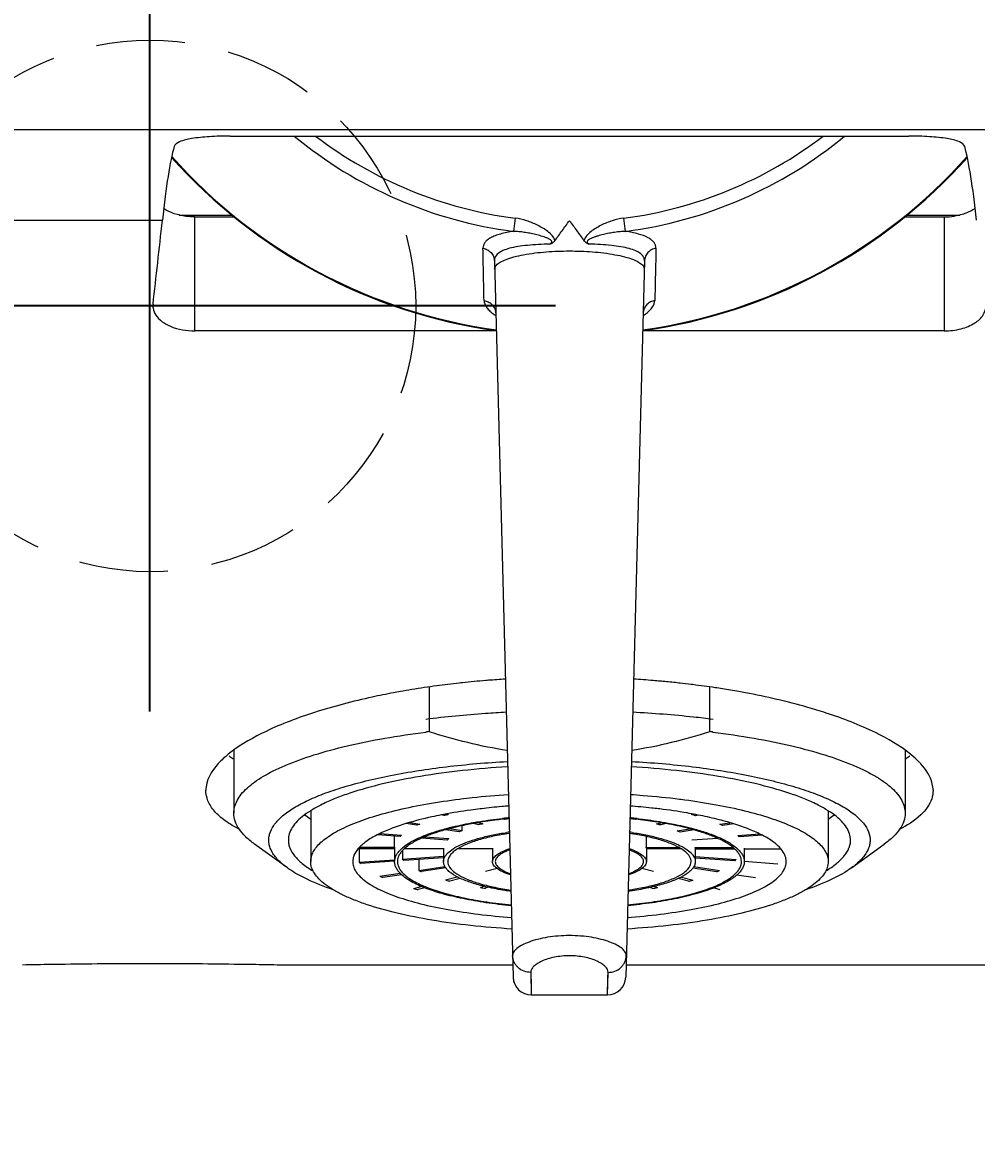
# Model space of a CAD drawing. Header units: millimetres. Extents: x 8883 to 11259, y -10160 to -6800.
# Drawn here: x 9599.04 to 9633.15, y -9142.5 to -9102.31 of the extents above; entities that cross this region are included whole.
import ezdxf

# ---------------------------------------------------------------- set-up
doc = ezdxf.new("R2010")
doc.units = ezdxf.units.MM
doc.linetypes.add('CENTERX2', pattern=[101.6, 63.5, -12.7, 12.7, -12.7])
doc.linetypes.add('HIDDEN2', pattern=[4.7625, 3.175, -1.5875])
doc.layers.add('CENTER', color=1, linetype='CENTERX2')
doc.layers.add('DIM', color=5, linetype='Continuous', lineweight=13)
doc.layers.add('HIDDEN', color=252, linetype='HIDDEN2', lineweight=13)
doc.styles.add('ARIAL', font='arial.ttf')
doc.dimstyles.get("Standard").update_dxf_attribs({"dimtxt": 15, "dimasz": 15, "dimexe": 0.18, "dimexo": 0.0625, "dimgap": 4, "dimtad": 0, "dimdec": 1, "dimdsep": 46, "dimtxsty": 'ARIAL', "dimcen": 0, "dimclrd": 5, "dimclre": 5, "dimclrt": 5, "dimadec": 0, "dimazin": 0, "dimtfac": 1, "dimtdec": 1, "dimtofl": 0, "dimtmove": 0, "dimatfit": 3, "dimfxl": 1, "dimtolj": 1, "dimtzin": 0, "dimarcsym": 0})

# ---------------------------------------------------------------- blocks, each defined once
blk = doc.blocks.new('*D171')
at = {"layer": 'Defpoints', "color": 0, "transparency": 16777216}
for p in [(9448.597, -9080.945), (9908.596, -9080.945), (9908.596, -9194.05)]:
    blk.add_point(p, dxfattribs=at)
at = {"layer": 'DIM', "color": 5, "lineweight": -2, "transparency": 16777216}
for p, q in [((9448.597, -9081.008), (9448.597, -9194.23)), ((9908.596, -9081.008), (9908.596, -9194.23)), ((9466.597, -9194.05), (9596.009, -9194.05)), ((9890.596, -9194.05), (9646.442, -9194.05))]:
    blk.add_line(p, q, dxfattribs=at)
at = {"layer": 'DIM', "color": 5, "transparency": 16777216}
for points in [[(9466.597, -9191.05), (9466.597, -9197.05), (9448.597, -9194.05)], [(9890.596, -9191.05), (9890.596, -9197.05), (9908.596, -9194.05)]]:
    blk.add_solid(points, dxfattribs=at)
at = {"layer": 'DIM', "color": 5, "transparency": 16777216, "insert": (9621.225, -9194.05), "char_height": 18, "attachment_point": 5, "style": 'ARIAL'}
blk.add_mtext('\\A1;460', dxfattribs=at)

msp = doc.modelspace()

# ---------------------------------------------------------------- linework, layer by layer
at = {"linetype": 'Continuous', "lineweight": 18}
for p, q in [((9772.769, -9106.145), (9449.396, -9106.145)), ((9606.461, -9106.372), (9630.731, -9106.372)), ((9604.638, -9109.195), (9606.53, -9109.195)), ((9605.204, -9109.263), (9606.612, -9109.263)), ((9605.204, -9113.338), (9605.204, -9109.263)), ((9630.58, -9109.263), (9631.987, -9109.263)), ((9630.662, -9109.195), (9632.554, -9109.195)), ((9631.987, -9109.263), (9631.987, -9113.338)), ((9564.692, -9109.384), (9604.042, -9109.384)), ((9616.653, -9109.307), (9616.591, -9109.778)), ((9620.6, -9109.778), (9620.539, -9109.307)), ((9615.913, -9110.835), (9616.583, -9136.447)), ((9621.279, -9110.835), (9620.608, -9136.447)), ((9603.708, -9112.383), (9603.704, -9112.448)), ((9615.978, -9113.338), (9605.204, -9113.338)), ((9631.987, -9113.338), (9621.213, -9113.338)), ((9613.577, -9126.072), (9613.577, -9127.669)), ((9623.615, -9127.669), (9623.615, -9126.074)), ((9613.465, -9127.683), (9613.486, -9127.68)), ((9613.466, -9127.683), (9613.487, -9127.68)), ((9623.704, -9127.68), (9623.725, -9127.683)), ((9623.705, -9127.68), (9623.726, -9127.683)), ((9606.596, -9128.331), (9606.596, -9130.582)), ((9630.596, -9128.336), (9630.596, -9130.582)), ((9614.661, -9130.079), (9614.707, -9130.073)), ((9622.533, -9130.079), (9622.578, -9130.085)), ((9609.346, -9130.497), (9609.346, -9132.316)), ((9627.846, -9130.497), (9627.846, -9132.316)), ((9609.13, -9130.644), (9609.346, -9130.798)), ((9613.144, -9131.017), (9612.752, -9130.956)), ((9612.889, -9130.916), (9613.245, -9130.971)), ((9614.106, -9130.672), (9614.011, -9130.647)), ((9614.194, -9130.612), (9614.263, -9130.63)), ((9615.344, -9131.003), (9615.159, -9130.954)), ((9615.345, -9130.922), (9615.497, -9130.962)), ((9616.271, -9130.794), (9616.256, -9130.796)), ((9616.272, -9130.795), (9616.257, -9130.797)), ((9616.273, -9130.804), (9616.257, -9130.797)), ((9620.964, -9130.8), (9620.945, -9130.809)), ((9620.965, -9130.799), (9620.947, -9130.797)), ((9621.706, -9130.965), (9621.861, -9130.924)), ((9622.046, -9130.956), (9621.858, -9131.006)), ((9622.944, -9130.634), (9623.016, -9130.615)), ((9623.198, -9130.65), (9623.1, -9130.676)), ((9623.969, -9130.981), (9624.335, -9130.925)), ((9624.47, -9130.966), (9624.068, -9131.027)), ((9627.846, -9130.798), (9628.061, -9130.644)), ((9612.539, -9131.422), (9611.717, -9131.363)), ((9611.815, -9131.314), (9612.591, -9131.371)), ((9614.657, -9131.253), (9614.167, -9131.176)), ((9614.313, -9131.137), (9614.758, -9131.206)), ((9614.758, -9131.206), (9614.758, -9131.032)), ((9622.45, -9131.214), (9622.905, -9131.144)), ((9623.049, -9131.183), (9622.549, -9131.26)), ((9624.612, -9131.382), (9625.4, -9131.326)), ((9625.498, -9131.375), (9624.663, -9131.434)), ((9608.512, -9132.541), (9607.34, -9131.693)), ((9612.347, -9131.802), (9612.347, -9131.408)), ((9614.228, -9131.545), (9613.307, -9131.478)), ((9613.416, -9131.43), (9614.28, -9131.493)), ((9621.344, -9131.415), (9621.344, -9131.808)), ((9623.905, -9131.487), (9622.971, -9131.553)), ((9628.679, -9132.541), (9629.852, -9131.693)), ((9612.347, -9131.861), (9611.036, -9131.861)), ((9611.078, -9131.861), (9611.078, -9132.337)), ((9611.092, -9131.801), (9612.347, -9131.802)), ((9612.346, -9131.834), (9612.346, -9132.303)), ((9612.625, -9131.925), (9612.625, -9132.228)), ((9612.625, -9132.228), (9614.096, -9132.124)), ((9614.096, -9132.18), (9612.676, -9132.28)), ((9614.097, -9131.861), (9612.688, -9131.861)), ((9614.096, -9131.834), (9614.096, -9132.316)), ((9615.848, -9131.861), (9614.594, -9131.861)), ((9615.846, -9131.834), (9615.846, -9132.316)), ((9621.344, -9131.808), (9622.506, -9131.808)), ((9622.598, -9131.861), (9621.344, -9131.861)), ((9621.346, -9131.834), (9621.346, -9132.316)), ((9624.509, -9131.867), (9623.094, -9131.865)), ((9623.095, -9131.808), (9624.444, -9131.808)), ((9623.096, -9131.834), (9623.096, -9132.316)), ((9623.096, -9132.133), (9624.556, -9132.239)), ((9624.504, -9132.291), (9623.096, -9132.189)), ((9626.161, -9131.868), (9624.845, -9131.867)), ((9624.846, -9131.834), (9624.846, -9132.316)), ((9611.078, -9132.337), (9612.341, -9132.248)), ((9612.345, -9132.303), (9611.129, -9132.389)), ((9613.21, -9132.242), (9613.21, -9132.628)), ((9613.21, -9132.628), (9614.142, -9132.485)), ((9614.177, -9132.541), (9613.309, -9132.674)), ((9616.008, -9132.564), (9615.591, -9132.675)), ((9621.6, -9132.675), (9621.184, -9132.564)), ((9623.86, -9132.684), (9623.007, -9132.551)), ((9623.044, -9132.495), (9623.961, -9132.638)), ((9626.048, -9132.403), (9624.846, -9132.316)), ((9611.821, -9132.84), (9612.542, -9132.73)), ((9612.597, -9132.783), (9611.921, -9132.887)), ((9614.162, -9132.973), (9614.585, -9132.861)), ((9614.694, -9132.915), (9614.318, -9133.015)), ((9622.858, -9133.019), (9622.488, -9132.92)), ((9622.597, -9132.866), (9623.015, -9132.977)), ((9625.243, -9132.899), (9624.58, -9132.796)), ((9613.027, -9133.275), (9613.3, -9133.202)), ((9613.426, -9133.254), (9613.187, -9133.318)), ((9615.416, -9133.241), (9615.52, -9133.194)), ((9615.672, -9133.23), (9615.589, -9133.268)), ((9621.565, -9133.274), (9621.488, -9133.237)), ((9621.64, -9133.201), (9621.738, -9133.247)), ((9623.985, -9133.323), (9623.751, -9133.259)), ((9616.583, -9136.013), (9608.15, -9136.013)), ((9676.583, -9136.013), (9620.628, -9136.013)), ((9617.213, -9136.276), (9617.225, -9136.728)), ((9617.213, -9136.276), (9617.233, -9137.08)), ((9619.958, -9137.08), (9619.978, -9136.276)), ((9619.958, -9137.073), (9619.96, -9136.997)), ((9617.233, -9137.08), (9619.958, -9137.08)), ((9619.958, -9137.08), (9619.958, -9137.073))]:
    msp.add_line(p, q, dxfattribs=at)
for points in [[(9615.962, -9112.709), (9615.961, -9112.697), (9615.957, -9112.672), (9615.953, -9112.661)], [(9621.231, -9112.672), (9621.237, -9112.662), (9621.239, -9112.66), (9621.234, -9112.673), (9621.23, -9112.698), (9621.23, -9112.708)], [(9619.96, -9136.997), (9619.97, -9136.597), (9619.974, -9136.446), (9619.978, -9136.276)], [(9617.225, -9136.728), (9617.231, -9136.997), (9617.232, -9137.045), (9617.233, -9137.073), (9617.233, -9137.08)]]:
    msp.add_lwpolyline(points, dxfattribs=at)
for centre, radius, start, end in [((9618.596, -9094.445), 15.463, 230.4861, 262.5519), ((9618.596, -9094.445), 14.988, 232.738, 262.5519), ((9618.596, -9094.445), 14.988, 277.4481, 307.262), ((9618.596, -9094.445), 15.463, 277.448, 309.5139), ((9618.596, -9094.445), 19.062, 221.7259, 262.1054), ((9618.596, -9094.445), 19.037, 221.6734, 262.0931), ((9618.596, -9094.445), 19.037, 277.9066, 318.3262), ((9618.596, -9094.445), 19.062, 277.8946, 318.2741), ((9631.987, -9106.823), 2.44, 270.0108, 278.8745), ((9616.896, -9111.403), 1.679, 231.5184, 233.1348), ((9616.972, -9111.302), 1.806, 233.129, 234.2587), ((9617.048, -9111.196), 1.935, 234.2626, 235.7249), ((9615.51, -9112.72), 0.452, 3.4163, 7.6259), ((9617.097, -9111.125), 2.022, 235.7156, 235.9087), ((9620.129, -9111.179), 1.958, 304.1571, 305.7905), ((9621.681, -9112.72), 0.451, 173.3564, 176.6686), ((9620.235, -9111.326), 1.776, 305.7879, 308.3588), ((9617.765, -9155.392), 29.62, 99.3348, 100.131), ((9618.03, -9157.026), 31.276, 97.6795, 99.327), ((9618.238, -9158.536), 32.8, 96.9805, 97.688), ((9618.332, -9159.301), 33.571, 96.2905, 96.9808), ((9618.38, -9159.736), 34.008, 96.0941, 96.2916), ((9618.446, -9160.37), 34.645, 94.705, 96.0908), ((9618.49, -9160.875), 35.153, 94.5418, 94.7083), ((9618.531, -9161.405), 35.684, 93.5794, 94.5397), ((9618.657, -9161.493), 35.772, 85.2948, 86.4245), ((9618.721, -9160.69), 34.966, 84.8711, 85.2926), ((9618.752, -9160.343), 34.618, 84.7212, 84.8706), ((9618.789, -9159.957), 34.231, 83.8558, 84.7224), ((9618.83, -9159.563), 33.834, 83.6786, 83.8546), ((9618.873, -9159.186), 33.455, 83.0081, 83.6796), ((9618.919, -9158.807), 33.073, 82.89, 83.0071), ((9619.384, -9155.643), 29.875, 79.8472, 80.9888), ((9617.619, -9154.57), 28.786, 100.1322, 100.6407), ((9619.596, -9154.448), 28.661, 79.359, 79.8429), ((9617.746, -9161.553), 34.14, 97.0149, 97.1682), ((9619.445, -9161.553), 34.14, 82.8318, 82.9851), ((9608.562, -9125.283), 3.892, 236.6943, 239.1632), ((9628.629, -9125.289), 3.887, 300.8897, 303.3352), ((9628.185, -9131.689), 4.137, 50.5119, 51.1059), ((9608.748, -9124.976), 4.251, 239.1334, 239.5493), ((9628.447, -9124.989), 4.238, 300.5019, 300.9187), ((9606.585, -9129.766), 0.99, 172.7298, 179.9441), ((9618.104, -9152.789), 22.523, 96.7622, 96.8808), ((9619.105, -9152.639), 22.371, 83.0221, 83.1429), ((9614.867, -9134.636), 4.007, 113.8714, 115.4542), ((9617.146, -9146.636), 16.294, 100.7872, 101.0976), ((9616.481, -9139.281), 8.93, 105.0807, 105.4249), ((9616.603, -9139.735), 9.4, 104.4124, 105.0765), ((9617.685, -9144.987), 14.259, 99.5058, 100.2059), ((9617.144, -9137.456), 6.7, 104.2361, 105.5883), ((9618.286, -9149.582), 18.924, 96.1206, 96.3102), ((9618.328, -9149.98), 19.324, 95.6267, 96.1195), ((9618.32, -9149.579), 18.896, 95.7277, 96.225), ((9618.088, -9142.085), 11.425, 98.3208, 99.1416), ((9618.882, -9149.478), 18.794, 83.6907, 84.274), ((9618.862, -9149.987), 19.331, 83.7995, 84.3727), ((9619.138, -9141.862), 11.2, 80.7118, 81.6067), ((9618.917, -9149.477), 18.818, 83.5971, 83.7973), ((9620.098, -9137.266), 6.503, 74.2935, 75.6826), ((9619.484, -9145.121), 14.395, 80.1802, 80.4498), ((9619.558, -9144.696), 13.964, 79.731, 80.1811), ((9620.615, -9139.633), 9.295, 74.8846, 75.4919), ((9620.725, -9139.227), 8.874, 74.4726, 74.8831), ((9620.061, -9146.553), 16.21, 78.8362, 79.1583), ((9622.405, -9134.462), 3.816, 64.1617, 65.8085), ((9613.392, -9132.237), 1.18, 132.7396, 136.313), ((9615.916, -9133.862), 2.897, 113.5679, 115.7576), ((9618.108, -9142.699), 11.56, 98.2632, 98.7227), ((9619.083, -9142.7), 11.561, 81.2775, 81.7368), ((9621.343, -9133.715), 2.736, 63.8365, 66.1337), ((9623.851, -9132.185), 1.106, 42.7915, 46.5558), ((9612.793, -9131.834), 0.448, 175.826, 179.9967), ((9621.147, -9131.834), 0.198, 0.021, 7.7659), ((9622.773, -9131.834), 0.323, 0.0048, 4.7574), ((9612.103, -9131.375), 1.407, 223.1935, 226.1538), ((9612.884, -9132.316), 0.438, 177.3718, 179.9988), ((9623.739, -9131.461), 1.129, 312.659, 316.3936), ((9624.308, -9132.316), 0.438, 0.0001, 1.001), ((9613.911, -9128.492), 4.824, 244.3337, 245.6365), ((9614.882, -9129.175), 3.837, 244.166, 245.8041), ((9616.523, -9124.477), 8.818, 254.4667, 255.1058), ((9616.632, -9124.068), 9.241, 255.1039, 255.4975), ((9620.653, -9124.421), 8.876, 284.7366, 285.4316), ((9622.3, -9129.153), 3.86, 293.8412, 295.4843), ((9616.057, -9122.295), 11.391, 254.5707, 255.4054), ((9617.879, -9117.974), 15.464, 260.8352, 261.4833), ((9617.405, -9125.643), 7.783, 256.5965, 257.1301), ((9619.746, -9125.466), 7.964, 282.6226, 283.1213), ((9619.306, -9117.937), 15.502, 278.3771, 279.026), ((9620.532, -9123.966), 9.347, 284.4061, 284.7412), ((9617.264, -9121.855), 12.01, 258.1082, 258.3124), ((9619.882, -9121.636), 12.234, 281.4829, 281.6658), ((9617.233, -9136.43), 0.65, 181.5009, 270), ((9617.231, -9136.43), 0.648, 181.5195, 187.609), ((9617.24, -9136.429), 0.657, 187.5945, 188.9545), ((9617.24, -9136.429), 0.657, 188.9535, 193.5676), ((9617.236, -9136.43), 0.653, 193.5696, 195.2573), ((9617.229, -9136.432), 0.646, 195.2522, 199.6033), ((9619.958, -9136.43), 0.65, 270, 358.4985), ((9617.218, -9136.435), 0.634, 199.6095, 204.3963)]:
    msp.add_arc(centre, radius, start, end, dxfattribs=at)
for centre, major_axis, start_param, end_param in [((9604.805, -9126.145), (0, 20), 0.245482, 0.577077), ((9632.386, -9126.145), (0, 20), -0.577077, -0.245482), ((9597.769, -8971.573), (0, 164.44), -2.598852, -2.564516)]:
    msp.add_ellipse(centre, major_axis=major_axis, ratio=0.069927, start_param=start_param, end_param=end_param, dxfattribs=at)
for points, knots in [([(9606.461, -9106.372), (9606.214, -9106.372), (9605.757, -9106.382), (9605.142, -9106.445), (9604.721, -9106.529), (9604.488, -9106.665), (9604.466, -9106.745)], [0, 0, 0, 0, 0.35634, 0.662755, 0.880617, 1, 1, 1, 1]), ([(9632.726, -9106.745), (9632.704, -9106.665), (9632.471, -9106.529), (9632.049, -9106.445), (9631.435, -9106.382), (9630.978, -9106.372), (9630.731, -9106.372)], [0, 0, 0, 0, 0.119372, 0.337238, 0.643654, 1, 1, 1, 1]), ([(9605.204, -9109.263), (9605.097, -9109.263), (9604.71, -9109.237), (9604.32, -9109.118), (9604.087, -9108.96)], [0, 0, 0, 0, 0.277124, 1, 1, 1, 1]), ([(9632.726, -9109.145), (9632.697, -9109.155), (9632.579, -9109.193), (9632.457, -9109.219), (9632.363, -9109.234)], [0, 0, 0, 0, 0.240372, 1, 1, 1, 1]), ([(9633.104, -9108.96), (9633.077, -9108.979), (9632.958, -9109.053), (9632.828, -9109.11), (9632.726, -9109.145)], [0, 0, 0, 0, 0.232885, 1, 1, 1, 1]), ([(9618.076, -9110.113), (9618.065, -9110.044), (9617.982, -9109.919), (9617.769, -9109.736), (9617.464, -9109.551), (9617.071, -9109.389), (9616.793, -9109.325), (9616.653, -9109.307)], [0, 0, 0, 0, 0.123802, 0.248952, 0.49924, 0.749633, 1, 1, 1, 1]), ([(9618.076, -9110.113), (9618.161, -9109.993), (9618.334, -9109.755), (9618.508, -9109.517), (9618.596, -9109.399)], [0, 0, 0, 0, 0.499999, 1, 1, 1, 1]), ([(9618.596, -9109.399), (9618.683, -9109.517), (9618.857, -9109.755), (9619.03, -9109.993), (9619.116, -9110.113)], [0, 0, 0, 0, 0.500001, 1, 1, 1, 1]), ([(9620.539, -9109.307), (9620.398, -9109.325), (9620.121, -9109.389), (9619.728, -9109.551), (9619.422, -9109.736), (9619.21, -9109.919), (9619.127, -9110.044), (9619.116, -9110.113)], [0, 0, 0, 0, 0.250368, 0.500763, 0.751052, 0.876204, 1, 1, 1, 1]), ([(9616.591, -9109.778), (9616.435, -9109.802), (9616.213, -9109.844), (9615.945, -9109.93), (9615.787, -9110), (9615.661, -9110.08), (9615.569, -9110.17), (9615.514, -9110.273), (9615.503, -9110.346), (9615.503, -9110.382)], [0, 0, 0, 0, 0.355904, 0.504505, 0.633139, 0.742991, 0.836912, 0.920095, 1, 1, 1, 1]), ([(9617.898, -9110.231), (9617.911, -9110.223), (9617.933, -9110.206), (9617.958, -9110.176), (9617.965, -9110.138), (9617.945, -9110.105), (9617.914, -9110.079), (9617.875, -9110.055), (9617.831, -9110.033), (9617.769, -9110.007), (9617.687, -9109.977), (9617.587, -9109.946), (9617.485, -9109.918), (9617.349, -9109.883), (9617.181, -9109.847), (9616.981, -9109.812), (9616.785, -9109.788), (9616.655, -9109.78), (9616.591, -9109.778)], [0, 0, 0, 0, 0.028698, 0.053365, 0.074554, 0.097024, 0.123425, 0.153139, 0.184565, 0.217043, 0.283743, 0.351414, 0.41923, 0.486794, 0.620123, 0.750361, 0.877043, 1, 1, 1, 1]), ([(9620.6, -9109.778), (9620.536, -9109.78), (9620.407, -9109.788), (9620.21, -9109.812), (9620.01, -9109.847), (9619.842, -9109.883), (9619.707, -9109.918), (9619.605, -9109.946), (9619.504, -9109.977), (9619.423, -9110.007), (9619.36, -9110.033), (9619.317, -9110.055), (9619.277, -9110.079), (9619.246, -9110.105), (9619.227, -9110.138), (9619.233, -9110.176), (9619.259, -9110.206), (9619.281, -9110.223), (9619.293, -9110.231)], [0, 0, 0, 0, 0.122956, 0.249642, 0.379894, 0.513223, 0.580768, 0.648576, 0.716273, 0.783001, 0.815482, 0.846907, 0.876616, 0.903014, 0.925482, 0.946665, 0.971319, 1, 1, 1, 1]), ([(9621.688, -9110.382), (9621.688, -9110.346), (9621.677, -9110.273), (9621.621, -9110.171), (9621.529, -9110.08), (9621.347, -9109.966), (9621.033, -9109.855), (9620.756, -9109.802), (9620.6, -9109.778)], [0, 0, 0, 0, 0.07997, 0.163244, 0.257457, 0.367673, 0.644391, 1, 1, 1, 1]), ([(9615.503, -9110.382), (9615.557, -9110.391), (9615.665, -9110.427), (9615.8, -9110.532), (9615.889, -9110.675), (9615.911, -9110.783), (9615.913, -9110.835)], [0, 0, 0, 0, 0.248269, 0.507717, 0.762557, 1, 1, 1, 1]), ([(9615.542, -9112.253), (9615.535, -9111.941), (9615.523, -9111.317), (9615.51, -9110.694), (9615.503, -9110.382)], [0, 0, 0, 0, 0.500038, 1, 1, 1, 1]), ([(9617.898, -9110.231), (9617.759, -9110.236), (9617.491, -9110.246), (9617.108, -9110.274), (9616.764, -9110.316), (9616.47, -9110.375), (9616.231, -9110.455), (9616.052, -9110.555), (9615.936, -9110.683), (9615.911, -9110.787), (9615.913, -9110.835)], [0, 0, 0, 0, 0.189011, 0.364399, 0.521857, 0.658161, 0.771364, 0.862059, 0.934741, 1, 1, 1, 1]), ([(9615.983, -9110.984), (9616.021, -9110.943), (9616.133, -9110.864), (9616.346, -9110.769), (9616.629, -9110.682), (9617.107, -9110.578), (9617.77, -9110.499), (9618.319, -9110.479), (9618.596, -9110.479)], [0, 0, 0, 0, 0.062489, 0.148816, 0.259274, 0.390655, 0.692155, 1, 1, 1, 1]), ([(9617.898, -9110.231), (9617.932, -9110.219), (9617.999, -9110.191), (9618.055, -9110.142), (9618.076, -9110.113)], [0, 0, 0, 0, 0.49827, 1, 1, 1, 1]), ([(9618.596, -9110.479), (9618.871, -9110.479), (9619.416, -9110.499), (9620.076, -9110.577), (9620.553, -9110.679), (9620.836, -9110.765), (9621.051, -9110.86), (9621.164, -9110.938), (9621.203, -9110.979)], [0, 0, 0, 0, 0.306651, 0.607366, 0.738785, 0.849638, 0.936669, 1, 1, 1, 1]), ([(9619.116, -9110.113), (9619.137, -9110.142), (9619.193, -9110.191), (9619.259, -9110.219), (9619.293, -9110.231)], [0, 0, 0, 0, 0.501892, 1, 1, 1, 1]), ([(9621.279, -9110.835), (9621.279, -9110.811), (9621.275, -9110.763), (9621.239, -9110.668), (9621.137, -9110.561), (9620.957, -9110.464), (9620.718, -9110.386), (9620.424, -9110.324), (9620.081, -9110.278), (9619.699, -9110.247), (9619.432, -9110.235), (9619.293, -9110.231)], [0, 0, 0, 0, 0.032738, 0.065152, 0.136823, 0.227394, 0.3412, 0.478212, 0.636112, 0.811552, 1, 1, 1, 1]), ([(9621.688, -9110.382), (9621.634, -9110.391), (9621.527, -9110.427), (9621.392, -9110.532), (9621.302, -9110.675), (9621.28, -9110.783), (9621.279, -9110.835)], [0, 0, 0, 0, 0.248268, 0.507717, 0.762557, 1, 1, 1, 1]), ([(9621.688, -9110.382), (9621.682, -9110.694), (9621.668, -9111.317), (9621.656, -9111.941), (9621.649, -9112.253)], [0, 0, 0, 0, 0.499962, 1, 1, 1, 1]), ([(9615.92, -9111.127), (9615.92, -9111.103), (9615.932, -9111.049), (9615.964, -9111.006), (9615.983, -9110.984)], [0, 0, 0, 0, 0.451964, 1, 1, 1, 1]), ([(9621.203, -9110.979), (9621.224, -9111.001), (9621.259, -9111.046), (9621.272, -9111.102), (9621.271, -9111.127)], [0, 0, 0, 0, 0.550772, 1, 1, 1, 1]), ([(9603.704, -9112.446), (9603.704, -9112.474), (9603.713, -9112.589), (9603.759, -9112.699), (9603.807, -9112.772)], [0, 0, 0, 0, 0.241229, 1, 1, 1, 1]), ([(9615.542, -9112.252), (9615.594, -9112.26), (9615.697, -9112.292), (9615.828, -9112.385), (9615.921, -9112.513), (9615.951, -9112.612), (9615.958, -9112.66)], [0, 0, 0, 0, 0.251085, 0.510519, 0.763911, 1, 1, 1, 1]), ([(9615.542, -9112.252), (9615.544, -9112.333), (9615.601, -9112.462), (9615.723, -9112.607), (9615.805, -9112.681), (9615.851, -9112.717)], [0, 0, 0, 0, 0.423661, 0.690492, 1, 1, 1, 1]), ([(9621.649, -9112.252), (9621.597, -9112.26), (9621.493, -9112.293), (9621.36, -9112.388), (9621.267, -9112.518), (9621.238, -9112.619), (9621.233, -9112.668)], [0, 0, 0, 0, 0.251526, 0.511322, 0.764627, 1, 1, 1, 1]), ([(9621.337, -9112.719), (9621.383, -9112.682), (9621.467, -9112.608), (9621.59, -9112.463), (9621.647, -9112.333), (9621.649, -9112.252)], [0, 0, 0, 0, 0.309572, 0.576659, 1, 1, 1, 1]), ([(9631.987, -9113.338), (9632.193, -9113.338), (9632.578, -9113.293), (9633.068, -9113.098), (9633.4, -9112.811), (9633.487, -9112.558), (9633.487, -9112.446)], [0, 0, 0, 0, 0.325876, 0.604188, 0.822164, 1, 1, 1, 1]), ([(9603.807, -9112.772), (9603.926, -9112.956), (9604.388, -9113.257), (9604.907, -9113.338), (9605.204, -9113.338)], [0, 0, 0, 0, 0.424491, 1, 1, 1, 1]), ([(9624.063, -9126.137), (9623.977, -9126.123), (9623.627, -9126.069), (9623.277, -9126.021), (9623.012, -9125.988)], [0, 0, 0, 0, 0.246994, 1, 1, 1, 1]), ([(9612.304, -9126.28), (9612.051, -9126.327), (9611.102, -9126.519), (9610.163, -9126.763), (9609.486, -9126.98)], [0, 0, 0, 0, 0.26567, 1, 1, 1, 1]), ([(9627.776, -9127.003), (9627.557, -9126.931), (9626.607, -9126.642), (9625.637, -9126.42), (9624.888, -9126.28)], [0, 0, 0, 0, 0.232944, 1, 1, 1, 1]), ([(9609.486, -9126.98), (9608.894, -9127.17), (9607.855, -9127.562), (9606.878, -9128.107), (9606.491, -9128.404)], [0, 0, 0, 0, 0.560303, 1, 1, 1, 1]), ([(9616.335, -9126.977), (9616.089, -9126.99), (9615.128, -9127.048), (9614.17, -9127.14), (9613.461, -9127.231)], [0, 0, 0, 0, 0.256836, 1, 1, 1, 1]), ([(9623.731, -9127.231), (9623.499, -9127.201), (9622.544, -9127.089), (9621.584, -9127.015), (9620.856, -9126.977)], [0, 0, 0, 0, 0.242287, 1, 1, 1, 1]), ([(9630.783, -9128.469), (9630.402, -9128.162), (9629.422, -9127.599), (9628.375, -9127.198), (9627.776, -9127.003)], [0, 0, 0, 0, 0.437012, 1, 1, 1, 1]), ([(9606.596, -9130.582), (9606.596, -9130.506), (9606.617, -9130.348), (9606.711, -9130.119), (9606.865, -9129.894), (9607.076, -9129.674), (9607.343, -9129.46), (9607.665, -9129.252), (9608.041, -9129.05), (9608.638, -9128.78), (9609.508, -9128.471), (9610.69, -9128.155), (9612.028, -9127.885), (9612.972, -9127.745), (9613.465, -9127.683)], [0, 0, 0, 0, 0.029171, 0.060136, 0.094381, 0.132956, 0.176532, 0.225486, 0.280001, 0.340105, 0.476682, 0.633826, 0.809226, 1, 1, 1, 1]), ([(9616.371, -9128.344), (9615.897, -9128.271), (9614.955, -9128.08), (9614.033, -9127.816), (9613.577, -9127.669)], [0, 0, 0, 0, 0.500327, 1, 1, 1, 1]), ([(9623.615, -9127.669), (9623.159, -9127.816), (9622.236, -9128.08), (9621.295, -9128.271), (9620.821, -9128.344)], [0, 0, 0, 0, 0.499673, 1, 1, 1, 1]), ([(9623.726, -9127.683), (9624.219, -9127.745), (9625.164, -9127.885), (9626.501, -9128.155), (9627.683, -9128.471), (9628.554, -9128.78), (9629.15, -9129.05), (9629.526, -9129.252), (9629.849, -9129.46), (9630.116, -9129.674), (9630.327, -9129.894), (9630.48, -9130.119), (9630.574, -9130.348), (9630.596, -9130.506), (9630.596, -9130.582)], [0, 0, 0, 0, 0.190774, 0.366174, 0.523318, 0.659895, 0.719999, 0.774514, 0.823468, 0.867044, 0.905619, 0.939864, 0.970829, 1, 1, 1, 1]), ([(9606.491, -9128.404), (9606.366, -9128.5), (9605.979, -9128.828), (9605.649, -9129.288), (9605.604, -9129.641)], [0, 0, 0, 0, 0.306932, 1, 1, 1, 1]), ([(9631.155, -9128.815), (9631.13, -9128.788), (9631.023, -9128.676), (9630.907, -9128.571), (9630.816, -9128.496)], [0, 0, 0, 0, 0.236705, 1, 1, 1, 1]), ([(9608.512, -9132.541), (9608.391, -9132.453), (9608.224, -9132.314), (9608.045, -9132.103), (9607.948, -9131.95), (9607.881, -9131.795), (9607.846, -9131.639), (9607.843, -9131.482), (9607.883, -9131.267), (9608.023, -9130.995), (9608.306, -9130.695), (9608.702, -9130.408), (9609.209, -9130.134), (9609.821, -9129.876), (9610.533, -9129.637), (9611.337, -9129.419), (9612.561, -9129.151), (9614.25, -9128.894), (9615.649, -9128.775), (9616.381, -9128.734)], [0, 0, 0, 0, 0.042373, 0.060812, 0.07769, 0.093327, 0.108144, 0.122641, 0.137355, 0.169298, 0.207222, 0.25282, 0.3068, 0.36928, 0.440017, 0.518524, 0.604134, 0.79331, 1, 1, 1, 1]), ([(9616.386, -9128.925), (9615.847, -9128.958), (9614.803, -9129.044), (9613.309, -9129.246), (9611.964, -9129.511), (9610.958, -9129.787), (9610.26, -9130.039), (9609.818, -9130.231), (9609.437, -9130.432), (9609.121, -9130.64), (9608.87, -9130.856), (9608.686, -9131.079), (9608.572, -9131.309), (9608.546, -9131.469), (9608.546, -9131.545)], [0, 0, 0, 0, 0.187422, 0.363269, 0.523098, 0.66312, 0.72479, 0.78054, 0.830252, 0.873956, 0.911914, 0.944728, 0.973505, 1, 1, 1, 1]), ([(9628.646, -9131.545), (9628.646, -9131.469), (9628.619, -9131.309), (9628.505, -9131.079), (9628.322, -9130.856), (9628.071, -9130.64), (9627.754, -9130.432), (9627.374, -9130.231), (9626.931, -9130.039), (9626.234, -9129.787), (9625.228, -9129.511), (9623.882, -9129.246), (9622.388, -9129.044), (9621.345, -9128.958), (9620.806, -9128.925)], [0, 0, 0, 0, 0.026495, 0.055272, 0.088086, 0.126044, 0.169748, 0.21946, 0.275211, 0.33688, 0.476902, 0.636731, 0.812577, 1, 1, 1, 1]), ([(9620.811, -9128.734), (9621.542, -9128.775), (9622.942, -9128.894), (9624.631, -9129.151), (9625.855, -9129.419), (9626.659, -9129.637), (9627.371, -9129.876), (9627.983, -9130.134), (9628.489, -9130.408), (9628.886, -9130.695), (9629.169, -9130.995), (9629.309, -9131.267), (9629.348, -9131.482), (9629.345, -9131.639), (9629.31, -9131.795), (9629.244, -9131.95), (9629.146, -9132.103), (9628.968, -9132.314), (9628.801, -9132.453), (9628.679, -9132.541)], [0, 0, 0, 0, 0.20669, 0.395865, 0.481475, 0.559982, 0.63072, 0.6932, 0.74718, 0.792779, 0.830702, 0.862645, 0.877359, 0.891857, 0.906674, 0.922311, 0.939188, 0.957627, 1, 1, 1, 1]), ([(9631.596, -9129.765), (9631.596, -9129.687), (9631.551, -9129.332), (9631.341, -9129.019), (9631.155, -9128.815)], [0, 0, 0, 0, 0.221359, 1, 1, 1, 1]), ([(9606.811, -9131.173), (9606.628, -9131.078), (9606.302, -9130.886), (9605.906, -9130.543), (9605.655, -9130.169), (9605.596, -9129.894), (9605.596, -9129.765)], [0, 0, 0, 0, 0.316797, 0.580282, 0.801272, 1, 1, 1, 1]), ([(9609.346, -9132.316), (9609.346, -9132.257), (9609.362, -9132.136), (9609.435, -9131.958), (9609.554, -9131.785), (9609.717, -9131.615), (9609.924, -9131.45), (9610.173, -9131.289), (9610.464, -9131.133), (9610.926, -9130.925), (9611.6, -9130.687), (9612.514, -9130.443), (9613.549, -9130.235), (9614.279, -9130.127), (9614.661, -9130.079)], [0, 0, 0, 0, 0.029137, 0.060073, 0.094298, 0.132861, 0.176435, 0.225394, 0.279919, 0.340038, 0.476653, 0.633832, 0.809254, 1, 1, 1, 1]), ([(9614.707, -9130.073), (9614.845, -9130.056), (9615.412, -9129.99), (9615.981, -9129.942), (9616.412, -9129.914)], [0, 0, 0, 0, 0.24385, 1, 1, 1, 1]), ([(9620.779, -9129.914), (9620.929, -9129.924), (9621.515, -9129.966), (9622.1, -9130.025), (9622.533, -9130.079)], [0, 0, 0, 0, 0.255842, 1, 1, 1, 1]), ([(9622.578, -9130.085), (9622.956, -9130.133), (9623.681, -9130.242), (9624.707, -9130.45), (9625.613, -9130.693), (9626.281, -9130.931), (9626.738, -9131.139), (9627.026, -9131.294), (9627.273, -9131.454), (9627.478, -9131.619), (9627.64, -9131.788), (9627.757, -9131.96), (9627.829, -9132.137), (9627.846, -9132.258), (9627.846, -9132.316)], [0, 0, 0, 0, 0.190783, 0.366165, 0.523263, 0.659792, 0.719876, 0.774377, 0.823326, 0.866908, 0.9055, 0.939775, 0.970782, 1, 1, 1, 1]), ([(9631.546, -9130.07), (9631.473, -9130.291), (9631.124, -9130.743), (9630.655, -9131.029), (9630.378, -9131.172)], [0, 0, 0, 0, 0.427548, 1, 1, 1, 1]), ([(9607.34, -9131.693), (9607.226, -9131.611), (9607.023, -9131.445), (9606.781, -9131.167), (9606.631, -9130.879), (9606.596, -9130.677), (9606.596, -9130.582)], [0, 0, 0, 0, 0.30439, 0.565601, 0.792572, 1, 1, 1, 1]), ([(9615.406, -9130.429), (9615.292, -9130.442), (9614.854, -9130.499), (9614.418, -9130.568), (9614.097, -9130.63)], [0, 0, 0, 0, 0.259306, 1, 1, 1, 1]), ([(9616.423, -9130.328), (9616.34, -9130.335), (9616.016, -9130.361), (9615.693, -9130.394), (9615.452, -9130.423)], [0, 0, 0, 0, 0.254079, 1, 1, 1, 1]), ([(9621.776, -9130.427), (9621.694, -9130.418), (9621.359, -9130.379), (9621.023, -9130.348), (9620.769, -9130.328)], [0, 0, 0, 0, 0.245469, 1, 1, 1, 1]), ([(9623.11, -9130.633), (9623.008, -9130.613), (9622.58, -9130.535), (9622.151, -9130.473), (9621.823, -9130.433)], [0, 0, 0, 0, 0.240276, 1, 1, 1, 1]), ([(9630.596, -9130.582), (9630.596, -9130.677), (9630.561, -9130.879), (9630.41, -9131.167), (9630.169, -9131.445), (9629.966, -9131.611), (9629.852, -9131.693)], [0, 0, 0, 0, 0.207428, 0.434399, 0.69561, 1, 1, 1, 1]), ([(9612.751, -9130.956), (9612.561, -9131.014), (9612.21, -9131.134), (9611.87, -9131.283), (9611.716, -9131.362)], [0, 0, 0, 0, 0.53513, 1, 1, 1, 1]), ([(9614.01, -9130.646), (9613.897, -9130.669), (9613.474, -9130.756), (9613.054, -9130.863), (9612.751, -9130.956)], [0, 0, 0, 0, 0.266448, 1, 1, 1, 1]), ([(9614.077, -9131.162), (9614.155, -9131.14), (9614.489, -9131.052), (9614.827, -9130.981), (9615.086, -9130.934)], [0, 0, 0, 0, 0.234902, 1, 1, 1, 1]), ([(9615.158, -9130.953), (9615.07, -9130.969), (9614.737, -9131.033), (9614.406, -9131.109), (9614.166, -9131.176)], [0, 0, 0, 0, 0.264449, 1, 1, 1, 1]), ([(9615.086, -9130.934), (9615.175, -9130.918), (9615.547, -9130.854), (9615.921, -9130.804), (9616.206, -9130.773)], [0, 0, 0, 0, 0.240361, 1, 1, 1, 1]), ([(9616.256, -9130.796), (9616.176, -9130.805), (9615.867, -9130.841), (9615.558, -9130.885), (9615.33, -9130.923)], [0, 0, 0, 0, 0.257267, 1, 1, 1, 1]), ([(9621.872, -9130.925), (9621.799, -9130.913), (9621.498, -9130.865), (9621.195, -9130.825), (9620.965, -9130.799)], [0, 0, 0, 0, 0.24244, 1, 1, 1, 1]), ([(9621.016, -9130.776), (9621.111, -9130.787), (9621.481, -9130.831), (9621.848, -9130.887), (9622.12, -9130.937)], [0, 0, 0, 0, 0.259085, 1, 1, 1, 1]), ([(9623.051, -9131.183), (9622.973, -9131.161), (9622.642, -9131.073), (9622.306, -9131.003), (9622.047, -9130.956)], [0, 0, 0, 0, 0.234707, 1, 1, 1, 1]), ([(9622.12, -9130.937), (9622.211, -9130.953), (9622.553, -9131.019), (9622.893, -9131.1), (9623.14, -9131.169)], [0, 0, 0, 0, 0.264934, 1, 1, 1, 1]), ([(9624.472, -9130.966), (9624.273, -9130.904), (9623.851, -9130.788), (9623.424, -9130.694), (9623.2, -9130.65)], [0, 0, 0, 0, 0.477204, 1, 1, 1, 1]), ([(9625.499, -9131.375), (9625.347, -9131.295), (9625.009, -9131.145), (9624.66, -9131.024), (9624.472, -9130.966)], [0, 0, 0, 0, 0.464455, 1, 1, 1, 1]), ([(9611.716, -9131.362), (9611.577, -9131.434), (9611.333, -9131.577), (9611.117, -9131.764), (9611.035, -9131.861)], [0, 0, 0, 0, 0.552785, 1, 1, 1, 1]), ([(9613.206, -9131.471), (9613.337, -9131.411), (9613.624, -9131.298), (9613.919, -9131.206), (9614.077, -9131.162)], [0, 0, 0, 0, 0.46833, 1, 1, 1, 1]), ([(9614.166, -9131.176), (9614.01, -9131.219), (9613.719, -9131.309), (9613.436, -9131.419), (9613.306, -9131.478)], [0, 0, 0, 0, 0.531383, 1, 1, 1, 1]), ([(9614.096, -9132.316), (9614.096, -9132.29), (9614.103, -9132.235), (9614.133, -9132.155), (9614.183, -9132.077), (9614.279, -9131.968), (9614.452, -9131.839), (9614.716, -9131.7), (9615.045, -9131.572), (9615.434, -9131.456), (9615.877, -9131.354), (9616.191, -9131.298), (9616.355, -9131.273)], [0, 0, 0, 0, 0.030395, 0.062442, 0.097497, 0.136568, 0.229094, 0.342904, 0.478288, 0.634243, 0.808945, 1, 1, 1, 1]), ([(9616.448, -9131.305), (9616.252, -9131.335), (9615.883, -9131.401), (9615.372, -9131.528), (9614.945, -9131.675), (9614.697, -9131.795), (9614.593, -9131.861)], [0, 0, 0, 0, 0.305655, 0.577541, 0.810131, 1, 1, 1, 1]), ([(9622.598, -9131.861), (9622.494, -9131.795), (9622.246, -9131.675), (9621.819, -9131.528), (9621.309, -9131.401), (9620.939, -9131.335), (9620.743, -9131.305)], [0, 0, 0, 0, 0.189864, 0.422454, 0.694341, 1, 1, 1, 1]), ([(9620.837, -9131.273), (9621.001, -9131.298), (9621.315, -9131.354), (9621.757, -9131.456), (9622.146, -9131.572), (9622.476, -9131.7), (9622.74, -9131.839), (9622.912, -9131.968), (9623.009, -9132.077), (9623.059, -9132.155), (9623.089, -9132.235), (9623.096, -9132.29), (9623.096, -9132.316)], [0, 0, 0, 0, 0.191052, 0.365753, 0.521707, 0.657091, 0.770902, 0.86343, 0.902502, 0.937557, 0.969605, 1, 1, 1, 1]), ([(9623.906, -9131.487), (9623.777, -9131.428), (9623.495, -9131.317), (9623.206, -9131.227), (9623.051, -9131.183)], [0, 0, 0, 0, 0.468227, 1, 1, 1, 1]), ([(9623.14, -9131.169), (9623.297, -9131.214), (9623.59, -9131.306), (9623.876, -9131.42), (9624.006, -9131.48)], [0, 0, 0, 0, 0.532063, 1, 1, 1, 1]), ([(9626.162, -9131.868), (9626.083, -9131.773), (9625.873, -9131.588), (9625.634, -9131.445), (9625.499, -9131.375)], [0, 0, 0, 0, 0.447614, 1, 1, 1, 1]), ([(9608.546, -9131.545), (9608.546, -9131.593), (9608.555, -9131.69), (9608.615, -9131.887), (9608.771, -9132.135), (9609.058, -9132.407), (9609.296, -9132.567), (9609.429, -9132.646)], [0, 0, 0, 0, 0.096839, 0.197087, 0.418826, 0.683478, 1, 1, 1, 1]), ([(9612.346, -9132.316), (9612.346, -9132.279), (9612.356, -9132.202), (9612.399, -9132.09), (9612.469, -9131.979), (9612.607, -9131.827), (9612.852, -9131.646), (9613.078, -9131.529), (9613.206, -9131.471)], [0, 0, 0, 0, 0.088206, 0.181297, 0.283285, 0.397142, 0.66729, 1, 1, 1, 1]), ([(9613.306, -9131.478), (9613.184, -9131.533), (9612.966, -9131.644), (9612.767, -9131.786), (9612.686, -9131.861)], [0, 0, 0, 0, 0.549225, 1, 1, 1, 1]), ([(9614.28, -9131.493), (9614.276, -9131.497), (9614.258, -9131.514), (9614.24, -9131.531), (9614.228, -9131.545)], [0, 0, 0, 0, 0.257309, 1, 1, 1, 1]), ([(9624.511, -9131.866), (9624.432, -9131.793), (9624.238, -9131.651), (9624.025, -9131.541), (9623.906, -9131.487)], [0, 0, 0, 0, 0.451054, 1, 1, 1, 1]), ([(9624.006, -9131.48), (9624.131, -9131.538), (9624.352, -9131.654), (9624.591, -9131.833), (9624.725, -9131.984), (9624.794, -9132.093), (9624.836, -9132.204), (9624.846, -9132.279), (9624.846, -9132.316)], [0, 0, 0, 0, 0.331838, 0.601653, 0.715592, 0.81783, 0.911315, 1, 1, 1, 1]), ([(9627.763, -9132.646), (9627.896, -9132.567), (9628.133, -9132.407), (9628.42, -9132.135), (9628.576, -9131.887), (9628.636, -9131.69), (9628.646, -9131.593), (9628.646, -9131.545)], [0, 0, 0, 0, 0.31651, 0.581157, 0.802901, 0.903155, 1, 1, 1, 1]), ([(9611.035, -9131.861), (9610.978, -9131.929), (9610.905, -9132.039), (9610.854, -9132.199), (9610.846, -9132.278), (9610.846, -9132.316)], [0, 0, 0, 0, 0.531876, 0.770377, 1, 1, 1, 1]), ([(9612.686, -9131.861), (9612.65, -9131.894), (9612.586, -9131.961), (9612.51, -9132.071), (9612.461, -9132.182), (9612.448, -9132.259), (9612.446, -9132.296)], [0, 0, 0, 0, 0.288802, 0.546656, 0.780509, 1, 1, 1, 1]), ([(9614.593, -9131.861), (9614.54, -9131.894), (9614.447, -9131.96), (9614.334, -9132.074), (9614.263, -9132.192), (9614.246, -9132.276), (9614.246, -9132.316)], [0, 0, 0, 0, 0.313294, 0.577101, 0.800501, 1, 1, 1, 1]), ([(9615.846, -9132.316), (9615.846, -9132.295), (9615.853, -9132.251), (9615.885, -9132.187), (9615.937, -9132.125), (9616.037, -9132.04), (9616.214, -9131.942), (9616.372, -9131.882), (9616.462, -9131.852)], [0, 0, 0, 0, 0.078168, 0.163296, 0.260573, 0.373275, 0.650737, 1, 1, 1, 1]), ([(9616.463, -9131.896), (9616.387, -9131.923), (9616.253, -9131.979), (9616.106, -9132.068), (9616.021, -9132.145), (9615.978, -9132.201), (9615.952, -9132.258), (9615.946, -9132.297), (9615.946, -9132.316)], [0, 0, 0, 0, 0.344869, 0.620159, 0.733091, 0.831619, 0.918972, 1, 1, 1, 1]), ([(9621.246, -9132.316), (9621.246, -9132.297), (9621.24, -9132.258), (9621.213, -9132.201), (9621.17, -9132.145), (9621.086, -9132.068), (9620.938, -9131.979), (9620.804, -9131.923), (9620.728, -9131.896)], [0, 0, 0, 0, 0.081025, 0.168376, 0.266902, 0.379832, 0.655124, 1, 1, 1, 1]), ([(9620.73, -9131.852), (9620.819, -9131.882), (9620.978, -9131.942), (9621.154, -9132.04), (9621.255, -9132.125), (9621.306, -9132.187), (9621.338, -9132.251), (9621.346, -9132.295), (9621.346, -9132.316)], [0, 0, 0, 0, 0.349262, 0.626725, 0.739427, 0.836705, 0.921833, 1, 1, 1, 1]), ([(9622.914, -9132.175), (9622.886, -9132.115), (9622.791, -9131.995), (9622.67, -9131.906), (9622.598, -9131.861)], [0, 0, 0, 0, 0.44013, 1, 1, 1, 1]), ([(9622.946, -9132.316), (9622.946, -9132.304), (9622.943, -9132.256), (9622.929, -9132.209), (9622.914, -9132.175)], [0, 0, 0, 0, 0.243468, 1, 1, 1, 1]), ([(9624.746, -9132.308), (9624.745, -9132.271), (9624.733, -9132.193), (9624.687, -9132.08), (9624.611, -9131.968), (9624.547, -9131.9), (9624.511, -9131.866)], [0, 0, 0, 0, 0.220102, 0.453781, 0.711274, 1, 1, 1, 1]), ([(9626.346, -9132.316), (9626.346, -9132.278), (9626.338, -9132.201), (9626.288, -9132.043), (9626.218, -9131.935), (9626.162, -9131.868)], [0, 0, 0, 0, 0.230162, 0.468953, 1, 1, 1, 1]), ([(9610.147, -9133.322), (9609.831, -9133.214), (9609.383, -9133.041), (9608.845, -9132.762), (9608.616, -9132.616), (9608.512, -9132.541)], [0, 0, 0, 0, 0.552384, 0.78936, 1, 1, 1, 1]), ([(9616.538, -9134.726), (9616.043, -9134.696), (9615.085, -9134.616), (9613.714, -9134.429), (9612.48, -9134.186), (9611.557, -9133.932), (9610.917, -9133.7), (9610.512, -9133.524), (9610.163, -9133.339), (9609.873, -9133.147), (9609.643, -9132.949), (9609.474, -9132.744), (9609.37, -9132.533), (9609.346, -9132.386), (9609.346, -9132.316)], [0, 0, 0, 0, 0.187484, 0.363337, 0.523139, 0.663119, 0.724767, 0.780499, 0.830198, 0.873895, 0.911856, 0.944681, 0.973478, 1, 1, 1, 1]), ([(9610.846, -9132.316), (9610.846, -9132.373), (9610.865, -9132.491), (9610.946, -9132.662), (9611.078, -9132.828), (9611.258, -9132.989), (9611.485, -9133.145), (9611.759, -9133.296), (9612.077, -9133.44), (9612.579, -9133.631), (9613.306, -9133.842), (9614.282, -9134.047), (9615.37, -9134.209), (9616.132, -9134.283), (9616.527, -9134.312)], [0, 0, 0, 0, 0.027002, 0.056177, 0.089219, 0.127232, 0.170835, 0.220317, 0.275747, 0.337037, 0.476288, 0.635602, 0.811534, 1, 1, 1, 1]), ([(9612.595, -9132.783), (9612.556, -9132.748), (9612.487, -9132.676), (9612.406, -9132.558), (9612.357, -9132.438), (9612.346, -9132.356), (9612.346, -9132.316)], [0, 0, 0, 0, 0.290376, 0.548036, 0.780889, 1, 1, 1, 1]), ([(9612.446, -9132.316), (9612.446, -9132.355), (9612.457, -9132.434), (9612.504, -9132.551), (9612.581, -9132.665), (9612.647, -9132.735), (9612.685, -9132.77)], [0, 0, 0, 0, 0.219761, 0.452949, 0.710421, 1, 1, 1, 1]), ([(9612.676, -9132.28), (9612.672, -9132.276), (9612.654, -9132.259), (9612.637, -9132.241), (9612.625, -9132.228)], [0, 0, 0, 0, 0.255337, 1, 1, 1, 1]), ([(9614.175, -9132.541), (9614.151, -9132.507), (9614.111, -9132.436), (9614.096, -9132.354), (9614.096, -9132.316)], [0, 0, 0, 0, 0.525284, 1, 1, 1, 1]), ([(9614.693, -9132.915), (9614.583, -9132.864), (9614.431, -9132.781), (9614.263, -9132.646), (9614.201, -9132.577), (9614.175, -9132.541)], [0, 0, 0, 0, 0.566908, 0.798976, 1, 1, 1, 1]), ([(9614.246, -9132.316), (9614.246, -9132.351), (9614.258, -9132.424), (9614.292, -9132.489), (9614.313, -9132.52)], [0, 0, 0, 0, 0.477408, 1, 1, 1, 1]), ([(9614.313, -9132.52), (9614.363, -9132.594), (9614.518, -9132.736), (9614.698, -9132.835), (9614.803, -9132.885)], [0, 0, 0, 0, 0.431214, 1, 1, 1, 1]), ([(9616.007, -9132.564), (9615.982, -9132.545), (9615.938, -9132.508), (9615.886, -9132.446), (9615.853, -9132.382), (9615.846, -9132.337), (9615.846, -9132.316)], [0, 0, 0, 0, 0.302405, 0.56314, 0.791, 1, 1, 1, 1]), ([(9615.946, -9132.316), (9615.946, -9132.336), (9615.952, -9132.376), (9615.98, -9132.435), (9616.025, -9132.492), (9616.064, -9132.526), (9616.085, -9132.543)], [0, 0, 0, 0, 0.21195, 0.441245, 0.701059, 1, 1, 1, 1]), ([(9616.486, -9132.788), (9616.392, -9132.758), (9616.226, -9132.696), (9616.069, -9132.611), (9616.007, -9132.564)], [0, 0, 0, 0, 0.5585, 1, 1, 1, 1]), ([(9616.085, -9132.543), (9616.138, -9132.584), (9616.268, -9132.661), (9616.407, -9132.717), (9616.486, -9132.745)], [0, 0, 0, 0, 0.443713, 1, 1, 1, 1]), ([(9627.846, -9132.316), (9627.846, -9132.386), (9627.821, -9132.533), (9627.717, -9132.744), (9627.549, -9132.949), (9627.319, -9133.147), (9627.028, -9133.339), (9626.679, -9133.524), (9626.274, -9133.7), (9625.634, -9133.932), (9624.711, -9134.186), (9623.477, -9134.429), (9622.106, -9134.616), (9621.148, -9134.696), (9620.654, -9134.726)], [0, 0, 0, 0, 0.026522, 0.055319, 0.088144, 0.126105, 0.169803, 0.219501, 0.275233, 0.336881, 0.47686, 0.636662, 0.812516, 1, 1, 1, 1]), ([(9620.665, -9134.312), (9621.059, -9134.283), (9621.821, -9134.209), (9622.91, -9134.047), (9623.885, -9133.842), (9624.612, -9133.631), (9625.115, -9133.44), (9625.433, -9133.296), (9625.706, -9133.145), (9625.934, -9132.989), (9626.114, -9132.828), (9626.245, -9132.662), (9626.327, -9132.491), (9626.346, -9132.373), (9626.346, -9132.316)], [0, 0, 0, 0, 0.188465, 0.364396, 0.523711, 0.662962, 0.724253, 0.779682, 0.829165, 0.872767, 0.910781, 0.943823, 0.972998, 1, 1, 1, 1]), ([(9621.185, -9132.564), (9621.122, -9132.611), (9620.965, -9132.696), (9620.799, -9132.758), (9620.705, -9132.788)], [0, 0, 0, 0, 0.441493, 1, 1, 1, 1]), ([(9620.706, -9132.745), (9620.784, -9132.717), (9620.924, -9132.661), (9621.054, -9132.584), (9621.106, -9132.543)], [0, 0, 0, 0, 0.556279, 1, 1, 1, 1]), ([(9621.106, -9132.543), (9621.128, -9132.526), (9621.166, -9132.492), (9621.211, -9132.435), (9621.239, -9132.376), (9621.246, -9132.336), (9621.246, -9132.316)], [0, 0, 0, 0, 0.298937, 0.55875, 0.788048, 1, 1, 1, 1]), ([(9621.346, -9132.316), (9621.346, -9132.337), (9621.338, -9132.382), (9621.306, -9132.446), (9621.254, -9132.508), (9621.21, -9132.545), (9621.185, -9132.564)], [0, 0, 0, 0, 0.209004, 0.436865, 0.697597, 1, 1, 1, 1]), ([(9622.378, -9132.89), (9622.484, -9132.841), (9622.664, -9132.742), (9622.821, -9132.603), (9622.871, -9132.53)], [0, 0, 0, 0, 0.56765, 1, 1, 1, 1]), ([(9623.009, -9132.551), (9622.983, -9132.586), (9622.919, -9132.655), (9622.75, -9132.788), (9622.598, -9132.869), (9622.488, -9132.92)], [0, 0, 0, 0, 0.201728, 0.434188, 1, 1, 1, 1]), ([(9622.871, -9132.53), (9622.894, -9132.497), (9622.932, -9132.429), (9622.946, -9132.352), (9622.946, -9132.316)], [0, 0, 0, 0, 0.52451, 1, 1, 1, 1]), ([(9623.096, -9132.316), (9623.096, -9132.356), (9623.079, -9132.441), (9623.035, -9132.516), (9623.009, -9132.551)], [0, 0, 0, 0, 0.472748, 1, 1, 1, 1]), ([(9624.493, -9132.782), (9624.532, -9132.747), (9624.603, -9132.675), (9624.684, -9132.558), (9624.734, -9132.438), (9624.746, -9132.356), (9624.746, -9132.316)], [0, 0, 0, 0, 0.291211, 0.549069, 0.781572, 1, 1, 1, 1]), ([(9624.846, -9132.316), (9624.846, -9132.357), (9624.834, -9132.442), (9624.781, -9132.565), (9624.696, -9132.686), (9624.623, -9132.76), (9624.582, -9132.796)], [0, 0, 0, 0, 0.217779, 0.449948, 0.707995, 1, 1, 1, 1]), ([(9628.679, -9132.541), (9628.576, -9132.616), (9628.347, -9132.762), (9627.809, -9133.041), (9627.361, -9133.214), (9627.045, -9133.321)], [0, 0, 0, 0, 0.210649, 0.447628, 1, 1, 1, 1]), ([(9613.424, -9133.254), (9613.259, -9133.189), (9613.027, -9133.084), (9612.755, -9132.916), (9612.644, -9132.828), (9612.595, -9132.783)], [0, 0, 0, 0, 0.557611, 0.792929, 1, 1, 1, 1]), ([(9612.685, -9132.77), (9612.732, -9132.814), (9612.841, -9132.9), (9613.106, -9133.067), (9613.334, -9133.17), (9613.496, -9133.235)], [0, 0, 0, 0, 0.206795, 0.441989, 1, 1, 1, 1]), ([(9615.601, -9133.214), (9615.433, -9133.174), (9615.125, -9133.089), (9614.826, -9132.977), (9614.693, -9132.915)], [0, 0, 0, 0, 0.541446, 1, 1, 1, 1]), ([(9614.803, -9132.885), (9614.94, -9132.95), (9615.251, -9133.068), (9615.572, -9133.154), (9615.748, -9133.195)], [0, 0, 0, 0, 0.455658, 1, 1, 1, 1]), ([(9621.412, -9133.202), (9621.592, -9133.161), (9621.92, -9133.075), (9622.239, -9132.956), (9622.378, -9132.89)], [0, 0, 0, 0, 0.544464, 1, 1, 1, 1]), ([(9622.488, -9132.92), (9622.352, -9132.982), (9622.044, -9133.097), (9621.727, -9133.182), (9621.554, -9133.222)], [0, 0, 0, 0, 0.458258, 1, 1, 1, 1]), ([(9623.681, -9133.24), (9623.843, -9133.177), (9624.069, -9133.075), (9624.335, -9132.911), (9624.445, -9132.826), (9624.493, -9132.782)], [0, 0, 0, 0, 0.556884, 0.792405, 1, 1, 1, 1]), ([(9624.582, -9132.796), (9624.533, -9132.84), (9624.42, -9132.926), (9624.149, -9133.092), (9623.917, -9133.195), (9623.752, -9133.26)], [0, 0, 0, 0, 0.20787, 0.443511, 1, 1, 1, 1]), ([(9614.782, -9133.639), (9614.535, -9133.588), (9614.076, -9133.48), (9613.627, -9133.334), (9613.424, -9133.254)], [0, 0, 0, 0, 0.536326, 1, 1, 1, 1]), ([(9613.496, -9133.235), (9613.69, -9133.312), (9614.117, -9133.452), (9614.554, -9133.557), (9614.789, -9133.607)], [0, 0, 0, 0, 0.46416, 1, 1, 1, 1]), ([(9616.502, -9133.381), (9616.429, -9133.37), (9616.151, -9133.329), (9615.874, -9133.276), (9615.671, -9133.23)], [0, 0, 0, 0, 0.262466, 1, 1, 1, 1]), ([(9615.748, -9133.195), (9615.807, -9133.208), (9616.056, -9133.263), (9616.308, -9133.307), (9616.501, -9133.335)], [0, 0, 0, 0, 0.237352, 1, 1, 1, 1]), ([(9621.486, -9133.238), (9621.424, -9133.252), (9621.16, -9133.308), (9620.893, -9133.352), (9620.689, -9133.381)], [0, 0, 0, 0, 0.237637, 1, 1, 1, 1]), ([(9620.69, -9133.335), (9620.754, -9133.326), (9620.995, -9133.288), (9621.236, -9133.242), (9621.412, -9133.202)], [0, 0, 0, 0, 0.261454, 1, 1, 1, 1]), ([(9622.356, -9133.617), (9622.597, -9133.567), (9623.044, -9133.46), (9623.482, -9133.318), (9623.681, -9133.24)], [0, 0, 0, 0, 0.536033, 1, 1, 1, 1]), ([(9623.752, -9133.26), (9623.545, -9133.341), (9623.085, -9133.488), (9622.616, -9133.598), (9622.362, -9133.649)], [0, 0, 0, 0, 0.463505, 1, 1, 1, 1]), ([(9616.516, -9133.891), (9616.214, -9133.863), (9615.633, -9133.795), (9615.057, -9133.696), (9614.782, -9133.639)], [0, 0, 0, 0, 0.519603, 1, 1, 1, 1]), ([(9614.831, -9133.616), (9615.098, -9133.671), (9615.658, -9133.767), (9616.221, -9133.834), (9616.515, -9133.863)], [0, 0, 0, 0, 0.48042, 1, 1, 1, 1]), ([(9622.362, -9133.649), (9622.094, -9133.703), (9621.534, -9133.798), (9620.969, -9133.863), (9620.676, -9133.891)], [0, 0, 0, 0, 0.481185, 1, 1, 1, 1]), ([(9620.677, -9133.863), (9620.962, -9133.835), (9621.511, -9133.77), (9622.057, -9133.677), (9622.317, -9133.625)], [0, 0, 0, 0, 0.518842, 1, 1, 1, 1]), ([(9618.596, -9134.962), (9618.462, -9134.962), (9618.2, -9134.972), (9617.82, -9135.016), (9617.47, -9135.087), (9617.163, -9135.18), (9616.912, -9135.289), (9616.744, -9135.395), (9616.648, -9135.486), (9616.586, -9135.567), (9616.562, -9135.638), (9616.563, -9135.683)], [0, 0, 0, 0, 0.176044, 0.346165, 0.504533, 0.646332, 0.767628, 0.865907, 0.906363, 0.941538, 1, 1, 1, 1]), ([(9620.628, -9135.683), (9620.629, -9135.638), (9620.605, -9135.567), (9620.544, -9135.486), (9620.448, -9135.395), (9620.28, -9135.289), (9620.028, -9135.18), (9619.721, -9135.087), (9619.372, -9135.016), (9618.992, -9134.972), (9618.729, -9134.962), (9618.596, -9134.962)], [0, 0, 0, 0, 0.058437, 0.09362, 0.134106, 0.232368, 0.353674, 0.495532, 0.653959, 0.823989, 1, 1, 1, 1]), ([(9617.213, -9136.276), (9617.133, -9136.276), (9616.967, -9136.248), (9616.785, -9136.139), (9616.672, -9136.013), (9616.592, -9135.875), (9616.565, -9135.758), (9616.563, -9135.683)], [0, 0, 0, 0, 0.247137, 0.509573, 0.640223, 0.766909, 1, 1, 1, 1]), ([(9619.978, -9136.276), (9619.979, -9136.241), (9619.958, -9136.163), (9619.875, -9136.059), (9619.747, -9135.959), (9619.576, -9135.868), (9619.367, -9135.79), (9619.128, -9135.729), (9618.868, -9135.691), (9618.596, -9135.678), (9618.324, -9135.691), (9618.063, -9135.729), (9617.824, -9135.79), (9617.616, -9135.868), (9617.445, -9135.959), (9617.317, -9136.059), (9617.234, -9136.163), (9617.212, -9136.241), (9617.213, -9136.276)], [0, 0, 0, 0, 0.032631, 0.07276, 0.123024, 0.183592, 0.253557, 0.33113, 0.414169, 0.500001, 0.585832, 0.668871, 0.746444, 0.816409, 0.876977, 0.927241, 0.967369, 1, 1, 1, 1]), ([(9619.978, -9136.276), (9620.058, -9136.276), (9620.224, -9136.248), (9620.407, -9136.139), (9620.519, -9136.013), (9620.599, -9135.875), (9620.626, -9135.758), (9620.628, -9135.683)], [0, 0, 0, 0, 0.247136, 0.509573, 0.640223, 0.766909, 1, 1, 1, 1]), ([(9608.15, -9136.013), (9607.979, -9136.013), (9607.466, -9136.001), (9605.948, -9135.979), (9603.596, -9135.956), (9601.244, -9135.979), (9599.726, -9136.001), (9599.213, -9136.013), (9599.041, -9136.013)], [0, 0, 0, 0, 0.056429, 0.168937, 0.499993, 0.831054, 0.943568, 1, 1, 1, 1])]:
    msp.add_open_spline(points, degree=3, knots=knots, dxfattribs=at)
msp.add_open_spline([(9631.596, -9129.765), (9631.596, -9129.868), (9631.578, -9129.972), (9631.546, -9130.07)], degree=3, dxfattribs=at)
at = {"layer": 'CENTER', "ltscale": 0.5}
for p, q in [((9603.596, -9126.948), (9603.596, -9097.943)), ((9618.096, -9112.445), (9589.096, -9112.445))]:
    msp.add_line(p, q, dxfattribs=at)
at = {"layer": 'HIDDEN', "color": 8, "linetype": 'HIDDEN2'}
msp.add_circle((9603.596, -9112.445), 9.503, dxfattribs=at)

# ---------------------------------------------------------------- dimensions: what is measured, and where the dimension line sits
at = {"layer": 'DIM', "color": 3}
dim = msp.add_linear_dim(base=(9908.596, -9194.05), p1=(9448.597, -9080.945), p2=(9908.596, -9080.945), dimstyle='Standard', override={"dimtxt": 18, "dimasz": 18, "dimgap": 5}, dxfattribs=at)
dim.commit()
dim.dimension.update_dxf_attribs({"geometry": '*D171', "text_midpoint": (9621.225, -9194.05), "dimtype": 160})

doc.saveas('drawing.dxf')
